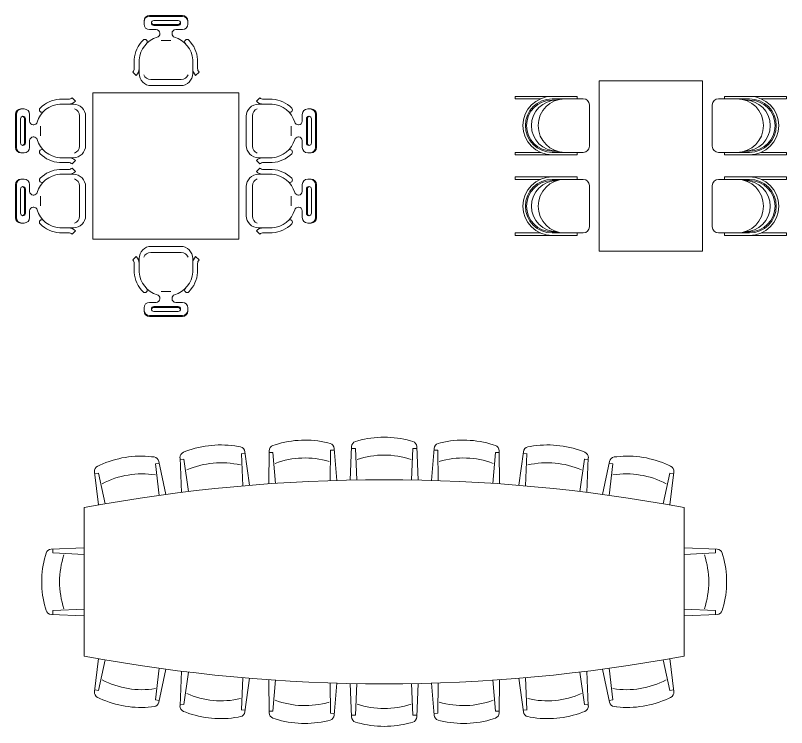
# Model space of a CAD drawing. Header units: millimetres. Extents: x 15905 to 65459, y 54615 to 76704.
# Drawn here: x 41975 to 48310, y 54615 to 60464 of the extents above; entities that cross this region are included whole.
import ezdxf

# ---------------------------------------------------------------- set-up
doc = ezdxf.new("R2010")
doc.units = ezdxf.units.MM
doc.layers.add('Столы', color=250, linetype='Continuous', lineweight=5)

# ---------------------------------------------------------------- blocks, each defined once
blk = doc.blocks.new('ОГ25 на6персон стол1200х1200')
for p, q in [((-780, 1791.7), (-780, 1775)), ((-780, 1775), (-780, 1765)), ((-735, 1836.7), (-465, 1836.7)), ((-735, 1828.7), (-465, 1828.7)), ((-699.5, 1795.1), (-500.5, 1795.1)), ((-420, 1791.7), (-420, 1775)), ((-420, 1775), (-420, 1765)), ((-680, 1720), (-735, 1720)), ((-699.5, 1762), (-500.5, 1762)), ((-699.5, 1754), (-500.5, 1754)), ((-520, 1720), (-465, 1720)), ((-650, 1686.4), (-650, 1690)), ((-550, 1686.4), (-550, 1690)), ((-640, 1630), (-560, 1630)), ((-860, 1473.7), (-860, 1400)), ((-820, 1472.4), (-820, 1360)), ((-380, 1472.4), (-380, 1360)), ((-340, 1473.7), (-340, 1400)), ((-871.7, 1371.7), (-843.4, 1343.4)), ((-328.3, 1371.7), (-356.6, 1343.4)), ((-725, 1310), (-475, 1310)), ((-720, 1260), (-480, 1260)), ((-1473.7, 1148.3), (-1400, 1148.3)), ((-1371.7, 1160), (-1343.4, 1131.7)), ((-1200, 1200), (-1200, 0)), ((0, 1200), (-1200, 1200)), ((0, 0), (0, 1200)), ((171.7, 1160), (143.4, 1131.7)), ((273.7, 1148.3), (200, 1148.3)), ((-1472.4, 1108.3), (-1360, 1108.3)), ((272.4, 1108.3), (160, 1108.3)), ((-1836.7, 753.3), (-1836.7, 1023.3)), ((-1828.7, 753.3), (-1828.7, 1023.3)), ((-1791.7, 1068.3), (-1775, 1068.3)), ((-1775, 1068.3), (-1765, 1068.3)), ((-1720, 968.3), (-1720, 1023.3)), ((520, 968.3), (520, 1023.3)), ((575, 1068.3), (565, 1068.3)), ((591.7, 1068.3), (575, 1068.3)), ((628.7, 753.3), (628.7, 1023.3)), ((636.7, 753.3), (636.7, 1023.3)), ((-1795.1, 788.8), (-1795.1, 987.8)), ((-1762, 788.8), (-1762, 987.8)), ((-1754, 788.8), (-1754, 987.8)), ((-1310, 763.3), (-1310, 1013.3)), ((-1260, 768.3), (-1260, 1008.3)), ((60, 768.3), (60, 1008.3)), ((110, 763.3), (110, 1013.3)), ((554, 788.8), (554, 987.8)), ((562, 788.8), (562, 987.8)), ((595.1, 788.8), (595.1, 987.8)), ((-1686.4, 938.3), (-1690, 938.3)), ((-1630, 848.3), (-1630, 928.3)), ((430, 848.3), (430, 928.3)), ((486.4, 938.3), (490, 938.3)), ((-1686.4, 838.3), (-1690, 838.3)), ((486.4, 838.3), (490, 838.3)), ((-1720, 808.3), (-1720, 753.3)), ((520, 808.3), (520, 753.3)), ((-1791.7, 708.3), (-1775, 708.3)), ((-1775, 708.3), (-1765, 708.3)), ((575, 708.3), (565, 708.3)), ((591.7, 708.3), (575, 708.3)), ((-1472.4, 668.3), (-1360, 668.3)), ((-1371.7, 616.6), (-1343.4, 644.9)), ((171.7, 616.6), (143.4, 644.9)), ((272.4, 668.3), (160, 668.3)), ((-1473.7, 628.3), (-1400, 628.3)), ((-1473.7, 571.7), (-1400, 571.7)), ((-1371.7, 583.4), (-1343.4, 555.1)), ((171.7, 583.4), (143.4, 555.1)), ((273.7, 628.3), (200, 628.3)), ((273.7, 571.7), (200, 571.7)), ((-1472.4, 531.7), (-1360, 531.7)), ((272.4, 531.7), (160, 531.7)), ((-1836.7, 446.7), (-1836.7, 176.7)), ((-1828.7, 446.7), (-1828.7, 176.7)), ((-1791.7, 491.7), (-1775, 491.7)), ((-1775, 491.7), (-1765, 491.7)), ((-1720, 391.7), (-1720, 446.7)), ((520, 391.7), (520, 446.7)), ((575, 491.7), (565, 491.7)), ((591.7, 491.7), (575, 491.7)), ((628.7, 446.7), (628.7, 176.7)), ((636.7, 446.7), (636.7, 176.7)), ((-1795.1, 411.2), (-1795.1, 212.2)), ((-1762, 411.2), (-1762, 212.2)), ((-1754, 411.2), (-1754, 212.2)), ((-1310, 436.7), (-1310, 186.7)), ((-1260, 431.7), (-1260, 191.7)), ((60, 431.7), (60, 191.7)), ((110, 436.7), (110, 186.7)), ((554, 411.2), (554, 212.2)), ((562, 411.2), (562, 212.2)), ((595.1, 411.2), (595.1, 212.2)), ((-1686.4, 361.7), (-1690, 361.7)), ((-1630, 351.7), (-1630, 271.7)), ((430, 351.7), (430, 271.7)), ((486.4, 361.7), (490, 361.7)), ((-1686.4, 261.7), (-1690, 261.7)), ((486.4, 261.7), (490, 261.7)), ((-1720, 231.7), (-1720, 176.7)), ((520, 231.7), (520, 176.7)), ((-1791.7, 131.7), (-1775, 131.7)), ((-1775, 131.7), (-1765, 131.7)), ((575, 131.7), (565, 131.7)), ((591.7, 131.7), (575, 131.7)), ((-1472.4, 91.7), (-1360, 91.7)), ((-1371.7, 40), (-1343.4, 68.3)), ((171.7, 40), (143.4, 68.3)), ((272.4, 91.7), (160, 91.7)), ((-1473.7, 51.7), (-1400, 51.7)), ((-1200, 0), (0, 0)), ((273.7, 51.7), (200, 51.7)), ((-720, -60), (-480, -60)), ((-725, -110), (-475, -110)), ((-871.7, -171.7), (-843.4, -143.4)), ((-820, -272.4), (-820, -160)), ((-380, -272.4), (-380, -160)), ((-328.3, -171.7), (-356.6, -143.4)), ((-860, -273.7), (-860, -200)), ((-340, -273.7), (-340, -200)), ((-640, -430), (-560, -430)), ((-650, -486.4), (-650, -490)), ((-550, -486.4), (-550, -490)), ((-780, -575), (-780, -565)), ((-680, -520), (-735, -520)), ((-699.5, -554), (-500.5, -554)), ((-699.5, -562), (-500.5, -562)), ((-520, -520), (-465, -520)), ((-420, -575), (-420, -565)), ((-780, -591.7), (-780, -575)), ((-735, -628.7), (-465, -628.7)), ((-699.5, -595.1), (-500.5, -595.1)), ((-420, -591.7), (-420, -575)), ((-735, -636.7), (-465, -636.7))]:
    blk.add_line(p, q)
for centre, radius, start, end in [((-735, 1791.7), 45, 90, 180), ((-735, 1783.7), 45, 90, 180), ((-699.5, 1774.5), 20.6, 90, 270), ((-699.5, 1782.5), 20.6, 191.21674, 270), ((-500.5, 1774.5), 20.6, 270, 90), ((-500.5, 1782.5), 20.6, 270, 348.78326), ((-465, 1791.7), 45, 0, 90), ((-465, 1783.7), 45, 0, 90), ((-735, 1765), 45, 180, 270), ((-680, 1690), 30, 0, 90), ((-520, 1690), 30, 90, 180), ((-465, 1765), 45, 270, 0), ((-612, 1457.8), 208.5, 106.56509, 175.98202), ((-680, 1686.4), 30, 286.56509, 0), ((-520, 1686.4), 30, 180, 253.43491), ((-588, 1457.8), 208.5, 4.01798, 73.43491), ((-612, 1457.8), 248.5, 135, 176.31968), ((-773.6, 1619.4), 20, 45, 135), ((-773.6, 1619.4), 20, 315, 45), ((-426.4, 1619.4), 20, 135, 225), ((-426.4, 1619.4), 20, 45, 135), ((-588, 1457.8), 248.5, 3.68032, 45), ((-900, 1400), 40, 315, 0), ((-900, 1400), 80, 315, 0), ((-300, 1400), 80, 180, 225), ((-300, 1400), 40, 180, 225), ((-720, 1360), 100, 180, 270), ((-725, 1370), 60, 199.47122, 270), ((-480, 1360), 100, 270, 0), ((-475, 1370), 60, 270, 340.52878), ((-1457.8, 900.3), 248.5, 93.68032, 135), ((-1400, 1188.3), 40, 270, 315), ((200, 1188.3), 40, 225, 270), ((257.8, 900.3), 248.5, 45, 86.31968), ((-1457.8, 900.3), 208.5, 94.01798, 163.43491), ((-1400, 1188.3), 80, 270, 315), ((-1360, 1008.3), 100, 0, 90), ((160, 1008.3), 100, 90, 180), ((200, 1188.3), 80, 225, 270), ((257.8, 900.3), 208.5, 16.56509, 85.98202), ((-1791.7, 1023.3), 45, 90, 180), ((-1783.7, 1023.3), 45, 90, 180), ((-1765, 1023.3), 45, 0, 90), ((-1619.4, 1061.9), 20, 135, 225), ((-1619.4, 1061.9), 20, 225, 315), ((-1370, 1013.3), 60, 0, 70.52878), ((170, 1013.3), 60, 109.47122, 180), ((419.4, 1061.9), 20, 225, 315), ((419.4, 1061.9), 20, 315, 45), ((565, 1023.3), 45, 90, 180), ((583.7, 1023.3), 45, 0, 90), ((591.7, 1023.3), 45, 0, 90), ((-1774.5, 987.8), 20.6, 0, 180), ((-1782.5, 987.8), 20.6, 0, 78.78326), ((-1690, 968.3), 30, 180, 270), ((-1686.4, 968.3), 30, 270, 343.43491), ((486.4, 968.3), 30, 196.56509, 270), ((490, 968.3), 30, 270, 0), ((574.5, 987.8), 20.6, 0, 180), ((582.5, 987.8), 20.6, 101.21674, 180), ((-1690, 808.3), 30, 90, 180), ((-1686.4, 808.3), 30, 16.56509, 90), ((486.4, 808.3), 30, 90, 163.43491), ((490, 808.3), 30, 0, 90), ((-1774.5, 788.8), 20.6, 180, 0), ((-1782.5, 788.8), 20.6, 281.21674, 0), ((-1457.8, 876.3), 208.5, 196.56509, 265.98202), ((-1360, 768.3), 100, 270, 0), ((-1370, 763.3), 60, 289.47122, 0), ((160, 768.3), 100, 180, 270), ((170, 763.3), 60, 180, 250.52878), ((257.8, 876.3), 208.5, 274.01798, 343.43491), ((574.5, 788.8), 20.6, 180, 0), ((582.5, 788.8), 20.6, 180, 258.78326), ((-1791.7, 753.3), 45, 180, 270), ((-1783.7, 753.3), 45, 180, 270), ((-1765, 753.3), 45, 270, 0), ((-1619.4, 714.7), 20, 135, 225), ((-1619.4, 714.7), 20, 45, 135), ((-1457.8, 876.3), 248.5, 225, 266.31968), ((257.8, 876.3), 248.5, 273.68032, 315), ((419.4, 714.7), 20, 45, 135), ((419.4, 714.7), 20, 315, 45), ((565, 753.3), 45, 180, 270), ((583.7, 753.3), 45, 270, 0), ((591.7, 753.3), 45, 270, 0), ((-1400, 588.3), 80, 45, 90), ((200, 588.3), 80, 90, 135), ((-1457.8, 323.7), 248.5, 93.68032, 135), ((-1400, 588.3), 40, 45, 90), ((-1400, 611.7), 40, 270, 315), ((200, 588.3), 40, 90, 135), ((200, 611.7), 40, 225, 270), ((257.8, 323.7), 248.5, 45, 86.31968), ((-1457.8, 323.7), 208.5, 94.01798, 163.43491), ((-1400, 611.7), 80, 270, 315), ((-1360, 431.7), 100, 0, 90), ((160, 431.7), 100, 90, 180), ((200, 611.7), 80, 225, 270), ((257.8, 323.7), 208.5, 16.56509, 85.98202), ((-1791.7, 446.7), 45, 90, 180), ((-1783.7, 446.7), 45, 90, 180), ((-1765, 446.7), 45, 0, 90), ((-1619.4, 485.3), 20, 135, 225), ((-1619.4, 485.3), 20, 225, 315), ((-1370, 436.7), 60, 0, 70.52878), ((170, 436.7), 60, 109.47122, 180), ((419.4, 485.3), 20, 225, 315), ((419.4, 485.3), 20, 315, 45), ((565, 446.7), 45, 90, 180), ((583.7, 446.7), 45, 0, 90), ((591.7, 446.7), 45, 0, 90), ((-1774.5, 411.2), 20.6, 0, 180), ((-1782.5, 411.2), 20.6, 0, 78.78326), ((-1690, 391.7), 30, 180, 270), ((-1686.4, 391.7), 30, 270, 343.43491), ((486.4, 391.7), 30, 196.56509, 270), ((490, 391.7), 30, 270, 0), ((574.5, 411.2), 20.6, 0, 180), ((582.5, 411.2), 20.6, 101.21674, 180), ((-1690, 231.7), 30, 90, 180), ((-1686.4, 231.7), 30, 16.56509, 90), ((486.4, 231.7), 30, 90, 163.43491), ((490, 231.7), 30, 0, 90), ((-1774.5, 212.2), 20.6, 180, 0), ((-1782.5, 212.2), 20.6, 281.21674, 0), ((-1457.8, 299.7), 208.5, 196.56509, 265.98202), ((-1360, 191.7), 100, 270, 0), ((160, 191.7), 100, 180, 270), ((257.8, 299.7), 208.5, 274.01798, 343.43491), ((574.5, 212.2), 20.6, 180, 0), ((582.5, 212.2), 20.6, 180, 258.78326), ((-1791.7, 176.7), 45, 180, 270), ((-1783.7, 176.7), 45, 180, 270), ((-1765, 176.7), 45, 270, 0), ((-1619.4, 138.1), 20, 135, 225), ((-1619.4, 138.1), 20, 45, 135), ((-1370, 186.7), 60, 289.47122, 0), ((170, 186.7), 60, 180, 250.52878), ((419.4, 138.1), 20, 45, 135), ((419.4, 138.1), 20, 315, 45), ((565, 176.7), 45, 180, 270), ((583.7, 176.7), 45, 270, 0), ((591.7, 176.7), 45, 270, 0), ((-1457.8, 299.7), 248.5, 225, 266.31968), ((-1400, 11.7), 80, 45, 90), ((200, 11.7), 80, 90, 135), ((257.8, 299.7), 248.5, 273.68032, 315), ((-1400, 11.7), 40, 45, 90), ((200, 11.7), 40, 90, 135), ((-720, -160), 100, 90, 180), ((-480, -160), 100, 0, 90), ((-725, -170), 60, 90, 160.52878), ((-475, -170), 60, 19.47122, 90), ((-900, -200), 40, 0, 45), ((-900, -200), 80, 0, 45), ((-300, -200), 80, 135, 180), ((-300, -200), 40, 135, 180), ((-612, -257.8), 248.5, 183.68032, 225), ((-612, -257.8), 208.5, 184.01798, 253.43491), ((-588, -257.8), 208.5, 286.56509, 355.98202), ((-588, -257.8), 248.5, 315, 356.31968), ((-773.6, -419.4), 20, 225, 315), ((-773.6, -419.4), 20, 315, 45), ((-426.4, -419.4), 20, 135, 225), ((-426.4, -419.4), 20, 225, 315), ((-680, -490), 30, 270, 0), ((-680, -486.4), 30, 0, 73.43491), ((-520, -486.4), 30, 106.56509, 180), ((-520, -490), 30, 180, 270), ((-735, -565), 45, 90, 180), ((-699.5, -574.5), 20.6, 90, 270), ((-699.5, -582.5), 20.6, 90, 168.78326), ((-500.5, -574.5), 20.6, 270, 90), ((-500.5, -582.5), 20.6, 11.21674, 90), ((-465, -565), 45, 0, 90), ((-735, -583.7), 45, 180, 270), ((-735, -591.7), 45, 180, 270), ((-465, -583.7), 45, 270, 0), ((-465, -591.7), 45, 270, 0)]:
    blk.add_arc(centre, radius, start, end)
blk = doc.blocks.new('ОГ26 на4персоны стол1400х850')
for p, q in [((0, 1400), (-850, 1400)), ((-850, 1400), (-850, 0)), ((0, 0), (0, 1400)), ((-1540, 1271.8), (-1030, 1271.8)), ((-1540, 1251.8), (-1540, 1271.8)), ((-1030, 1251.8), (-1030, 1271.8)), ((690, 1271.8), (180, 1271.8)), ((180, 1251.8), (180, 1271.8)), ((690, 1251.8), (690, 1271.8)), ((-1540, 1251.8), (-1331.7, 1251.8)), ((-1235.8, 1251.8), (-980, 1251.8)), ((-1235.8, 1241.8), (-1195.8, 1241.8)), ((-1195.8, 1241.8), (-1195.8, 1251.8)), ((385.8, 1251.8), (130, 1251.8)), ((345.8, 1241.8), (345.8, 1251.8)), ((385.8, 1241.8), (345.8, 1241.8)), ((690, 1251.8), (481.7, 1251.8)), ((-930, 861.8), (-930, 1201.8)), ((80, 861.8), (80, 1201.8)), ((-1540, 811.8), (-1331.7, 811.8)), ((-1540, 791.8), (-1540, 811.8)), ((-1540, 791.8), (-1030, 791.8)), ((-1235.8, 821.8), (-1195.8, 821.8)), ((-1235.8, 811.8), (-980, 811.8)), ((-1195.8, 821.8), (-1195.8, 811.8)), ((-1030, 791.8), (-1030, 811.8)), ((385.8, 811.8), (130, 811.8)), ((180, 791.8), (180, 811.8)), ((690, 791.8), (180, 791.8)), ((385.8, 821.8), (345.8, 821.8)), ((345.8, 821.8), (345.8, 811.8)), ((690, 811.8), (481.7, 811.8)), ((690, 791.8), (690, 811.8)), ((-1540, 610), (-1030, 610)), ((-1540, 590), (-1540, 610)), ((-1540, 590), (-1331.7, 590)), ((-1235.8, 590), (-980, 590)), ((-1235.8, 580), (-1195.8, 580)), ((-1195.8, 580), (-1195.8, 590)), ((-1030, 590), (-1030, 610)), ((385.8, 590), (130, 590)), ((690, 610), (180, 610)), ((180, 590), (180, 610)), ((345.8, 580), (345.8, 590)), ((385.8, 580), (345.8, 580)), ((690, 590), (481.7, 590)), ((690, 590), (690, 610)), ((-930, 200), (-930, 540)), ((80, 200), (80, 540)), ((-1540, 150), (-1331.7, 150)), ((-1540, 130), (-1540, 150)), ((-1540, 130), (-1030, 130)), ((-1235.8, 160), (-1195.8, 160)), ((-1235.8, 150), (-980, 150)), ((-1195.8, 160), (-1195.8, 150)), ((-1030, 130), (-1030, 150)), ((385.8, 150), (130, 150)), ((180, 130), (180, 150)), ((690, 130), (180, 130)), ((385.8, 160), (345.8, 160)), ((345.8, 160), (345.8, 150)), ((690, 150), (481.7, 150)), ((690, 130), (690, 150)), ((-850, 0), (0, 0))]:
    blk.add_line(p, q)
for centre, radius, start, end in [((-1235.8, 1031.8), 240, 90, 270), ((385.8, 1031.8), 240, 270, 90), ((-1235.8, 1031.8), 220, 90, 270), ((-1235.8, 1031.8), 210, 90, 270), ((-1195.8, 1031.8), 210, 90, 270), ((-1130.6, 1031.8), 220, 90, 270), ((-980, 1201.8), 50, 0, 90), ((130, 1201.8), 50, 90, 180), ((280.6, 1031.8), 220, 270, 90), ((345.8, 1031.8), 210, 270, 90), ((385.8, 1031.8), 220, 270, 90), ((385.8, 1031.8), 210, 270, 90), ((-980, 861.8), 50, 270, 0), ((130, 861.8), 50, 180, 270), ((-1235.8, 370), 240, 90, 270), ((-1235.8, 370), 220, 90, 270), ((-1235.8, 370), 210, 90, 270), ((-1195.8, 370), 210, 90, 270), ((-1130.6, 370), 220, 90, 270), ((-980, 540), 50, 0, 90), ((130, 540), 50, 90, 180), ((280.6, 370), 220, 270, 90), ((345.8, 370), 210, 270, 90), ((385.8, 370), 240, 270, 90), ((385.8, 370), 220, 270, 90), ((385.8, 370), 210, 270, 90), ((-980, 200), 50, 270, 0), ((130, 200), 50, 180, 270)]:
    blk.add_arc(centre, radius, start, end)
blk = doc.blocks.new('ОГ27 на16персон стол1675х4930')
at = {"linetype": 'ByBlock'}
for p, q in [((-3358.7, 516.5), (-3377.5, 510.2)), ((-2927.6, 531.7), (-2908.3, 526.8)), ((-2679.5, 548.5), (-2698.5, 542.9)), ((-2248.1, 548.5), (-2229.1, 542.9)), ((-2000, 531.7), (-2019.3, 526.8)), ((-1568.9, 516.5), (-1550.1, 510.2)), ((-4093.4, 462), (-4111.8, 454.6)), ((-3663.8, 501.7), (-3644.3, 497.9)), ((-3636.2, 441.8), (-3605.3, 444.7)), ((-3607.2, 458.5), (-3569.3, 182.9)), ((-3409.4, 466.5), (-3411.8, 194.6)), ((-3378.5, 453.6), (-3409.5, 452.5)), ((-3377.3, 452.5), (-3356.8, 196.5)), ((-2904.5, 469.2), (-2906.7, 221.3)), ((-2903.4, 470.4), (-2872.4, 471.5)), ((-2873.5, 485.4), (-2852.5, 223)), ((-2731.9, 500.3), (-2744.1, 225.7)), ((-2701.5, 486.3), (-2732.5, 486.3)), ((-2700.3, 485.2), (-2688.9, 226.7)), ((-2227.3, 485.2), (-2238.7, 226.7)), ((-2226.1, 486.3), (-2195.1, 486.3)), ((-2195.7, 500.3), (-2183.5, 225.7)), ((-2054.1, 485.4), (-2075.1, 223)), ((-2024.2, 470.4), (-2055.2, 471.5)), ((-2023.1, 469.2), (-2020.9, 221.3)), ((-1550.3, 452.5), (-1570.8, 196.5)), ((-1549.1, 453.6), (-1518.1, 452.5)), ((-1518.2, 466.5), (-1515.8, 194.6)), ((-1320.4, 458.5), (-1358.3, 182.9)), ((-1291.4, 441.8), (-1322.3, 444.7)), ((-1263.8, 501.7), (-1283.3, 497.9)), ((-834.2, 462), (-815.8, 454.6)), ((-4373.9, 417.8), (-4354.2, 415.4)), ((-4141.1, 409.1), (-4127.5, 124.9)), ((-4109.5, 398), (-4140.4, 395.2)), ((-4108.3, 397), (-4071.8, 131.7)), ((-3637.2, 440.6), (-3624.6, 178.2)), ((-1290.4, 440.6), (-1303, 178.2)), ((-819.3, 397), (-855.8, 131.7)), ((-818.1, 398), (-787.2, 395.2)), ((-786.5, 409.1), (-800.1, 124.9)), ((-553.7, 417.8), (-573.4, 415.4)), ((-4799.7, 348), (-4817.5, 339.4)), ((-4343.1, 358.8), (-4312.5, 100.4)), ((-4342.2, 360), (-4311.6, 365.1)), ((-4314.4, 378.7), (-4257.6, 107.9)), ((-613.2, 378.7), (-670, 107.9)), ((-585.4, 360), (-616, 365.1)), ((-584.5, 358.8), (-615.1, 100.4)), ((-127.9, 348), (-110.1, 339.4)), ((-4843.6, 292), (-4811.4, 21.2)), ((-4811.3, 283.1), (-4841.9, 278.1)), ((-4810, 282.2), (-4757.2, 30.8)), ((-117.6, 282.2), (-170.4, 30.8)), ((-116.3, 283.1), (-85.7, 278.1)), ((-84, 292), (-116.2, 21.2)), ((-4927.6, -1219.2), (-4927.6, 0)), ((0, -1219.2), (0, 0)), ((-5247.4, -393.9), (-5241.8, -374.9)), ((-5199.2, -341.5), (-4927.6, -329.4)), ((-5185.3, -371.9), (-5185.3, -340.9)), ((-5184.2, -373.1), (-4927.6, -384.5)), ((271.6, -341.5), (0, -329.4)), ((256.6, -373.1), (0, -384.5)), ((257.7, -371.9), (257.7, -340.9)), ((319.8, -393.9), (314.2, -374.9)), ((-5247.4, -825.3), (-5241.8, -844.3)), ((-5199.2, -877.7), (-4927.6, -889.8)), ((-5185.3, -847.3), (-5185.3, -878.3)), ((-5184.2, -846.1), (-4927.6, -834.7)), ((256.6, -846.1), (0, -834.7)), ((271.6, -877.7), (0, -889.8)), ((257.7, -847.3), (257.7, -878.3)), ((319.8, -825.3), (314.2, -844.3)), ((-4843.6, -1511.2), (-4811.4, -1240.4)), ((-4810, -1501.4), (-4757.2, -1250)), ((-117.6, -1501.4), (-170.4, -1250)), ((-84, -1511.2), (-116.2, -1240.4)), ((-4343.1, -1578), (-4312.5, -1319.6)), ((-4314.4, -1597.9), (-4257.6, -1327.1)), ((-613.2, -1597.9), (-670, -1327.1)), ((-584.5, -1578), (-615.1, -1319.6)), ((-4141.1, -1628.3), (-4127.5, -1344.1)), ((-4108.3, -1616.2), (-4071.8, -1350.9)), ((-819.3, -1616.2), (-855.8, -1350.9)), ((-786.5, -1628.3), (-800.1, -1344.1)), ((-3637.2, -1659.8), (-3624.6, -1397.4)), ((-3607.2, -1677.7), (-3569.3, -1402.1)), ((-3409.4, -1685.7), (-3411.8, -1413.8)), ((-3377.3, -1671.7), (-3356.8, -1415.7)), ((-2904.5, -1688.4), (-2906.7, -1440.5)), ((-2873.5, -1704.6), (-2852.5, -1442.2)), ((-2731.9, -1719.5), (-2744.1, -1444.9)), ((-2700.3, -1704.4), (-2688.9, -1445.9)), ((-2227.3, -1704.4), (-2238.7, -1445.9)), ((-2195.7, -1719.5), (-2183.5, -1444.9)), ((-2054.1, -1704.6), (-2075.1, -1442.2)), ((-2023.1, -1688.4), (-2020.9, -1440.5)), ((-1550.3, -1671.7), (-1570.8, -1415.7)), ((-1518.2, -1685.7), (-1515.8, -1413.8)), ((-1320.4, -1677.7), (-1358.3, -1402.1)), ((-1290.4, -1659.8), (-1303, -1397.4)), ((-4811.3, -1502.3), (-4841.9, -1497.3)), ((-116.3, -1502.3), (-85.7, -1497.3)), ((-4799.7, -1567.2), (-4817.5, -1558.6)), ((-4342.2, -1579.2), (-4311.6, -1584.3)), ((-585.4, -1579.2), (-616, -1584.3)), ((-127.9, -1567.2), (-110.1, -1558.6)), ((-4373.9, -1637), (-4354.2, -1634.6)), ((-4109.5, -1617.2), (-4140.4, -1614.4)), ((-818.1, -1617.2), (-787.2, -1614.4)), ((-553.7, -1637), (-573.4, -1634.6)), ((-4093.4, -1681.2), (-4111.8, -1673.8)), ((-3636.2, -1661), (-3605.3, -1663.9)), ((-3378.5, -1672.8), (-3409.5, -1671.7)), ((-2903.4, -1689.6), (-2872.4, -1690.7)), ((-2701.5, -1705.5), (-2732.5, -1705.5)), ((-2226.1, -1705.5), (-2195.1, -1705.5)), ((-2024.2, -1689.6), (-2055.2, -1690.7)), ((-1549.1, -1672.8), (-1518.1, -1671.7)), ((-1291.4, -1661), (-1322.3, -1663.9)), ((-834.2, -1681.2), (-815.8, -1673.8)), ((-3663.8, -1720.9), (-3644.3, -1717.1)), ((-3358.7, -1735.7), (-3377.5, -1729.4)), ((-2927.6, -1750.9), (-2908.3, -1746)), ((-2679.5, -1767.7), (-2698.5, -1762.1)), ((-2248.1, -1767.7), (-2229.1, -1762.1)), ((-2000, -1750.9), (-2019.3, -1746)), ((-1568.9, -1735.7), (-1550.1, -1729.4)), ((-1263.8, -1720.9), (-1283.3, -1717.1))]:
    blk.add_line(p, q, dxfattribs=at)
for centre, radius, start, end in [((-2463.8, -228), 805.9, 74.47479, 105.52521), ((-3807, -291.4), 805.9, 79.76246, 110.81288), ((-3362.8, 466), 46.6, 108.44621, 179.48591), ((-3115.7, -251.9), 805.9, 76.50108, 107.5515), ((-2919.9, 481.7), 46.6, 4.56668, 75.60637), ((-2685.4, 498.2), 46.6, 106.41992, 177.45961), ((-2242.2, 498.2), 46.6, 2.54039, 73.58008), ((-2007.7, 481.7), 46.6, 104.39363, 175.43332), ((-1811.9, -251.9), 805.9, 72.4485, 103.49892), ((-1564.8, 466), 46.6, 0.51409, 71.55379), ((-1120.6, -291.4), 805.9, 69.18712, 100.23754), ((-4094.6, 411.4), 46.6, 111.70759, 182.74728), ((-3653.3, 452.2), 46.6, 7.82806, 78.86775), ((-3378.4, 452.4), 1.16, 4.56668, 92.02629), ((-2903.3, 469.2), 1.16, 92.02629, 179.48591), ((-2701.5, 485.1), 1.16, 2.54039, 90), ((-2226.1, 485.1), 1.16, 90, 177.45961), ((-2024.3, 469.2), 1.16, 0.51409, 87.97371), ((-1549.2, 452.4), 1.16, 87.97371, 175.43332), ((-1274.3, 452.2), 46.6, 101.13225, 172.17194), ((-833, 411.4), 46.6, 357.25272, 68.29241), ((-4461.2, -383.3), 805.9, 83.78694, 114.83737), ((-4360, 369.2), 46.6, 11.85254, 82.89223), ((-4109.4, 396.9), 1.16, 7.82806, 95.28767), ((-3636.1, 440.7), 1.16, 95.28767, 182.74728), ((-3114.3, -293.1), 700.5, 73.60754, 110.44505), ((-2463.9, -269.2), 700.5, 71.58125, 108.41875), ((-1813.3, -293.1), 700.5, 69.55495, 106.39246), ((-1291.5, 440.7), 1.16, 357.25272, 84.71233), ((-818.2, 396.9), 1.16, 84.71233, 172.17194), ((-567.6, 369.2), 46.6, 97.10777, 168.14746), ((-466.4, -383.3), 805.9, 65.16263, 96.21306), ((-4797.3, 297.5), 46.6, 115.73208, 186.77177), ((-4342, 358.9), 1.16, 99.31216, 186.77177), ((-3803.3, -332.4), 700.5, 76.86892, 113.70642), ((-1124.3, -332.4), 700.5, 66.29358, 103.13108), ((-585.6, 358.9), 1.16, 353.22823, 80.68784), ((-130.3, 297.5), 46.6, 353.22823, 64.26792), ((-4811.1, 282), 1.16, 11.85254, 99.31216), ((-4454.6, -424), 700.5, 80.8934, 117.73091), ((-473, -424), 700.5, 62.26909, 99.1066), ((-116.5, 282), 1.16, 80.68784, 168.14746), ((-2463.8, -13161.4), 13390.1, 79.39704, 100.60296), ((-5197.2, -388), 46.6, 92.54039, 163.58008), ((-5184.1, -371.9), 1.16, 180, 267.45961), ((256.5, -371.9), 1.16, 272.54039, 0), ((269.6, -388), 46.6, 16.41992, 87.45961), ((-4470.9, -609.6), 805.9, 164.47479, 195.52521), ((-4429.8, -609.7), 700.5, 161.58125, 198.41875), ((-497.8, -609.7), 700.5, 341.58125, 18.41875), ((-456.7, -609.6), 805.9, 344.47479, 15.52521), ((-5197.2, -831.2), 46.6, 196.41992, 267.45961), ((-5184.1, -847.3), 1.16, 92.54039, 180), ((256.5, -847.3), 1.16, 0, 87.45961), ((269.6, -831.2), 46.6, 272.54039, 343.58008), ((-2463.8, 11942.2), 13390.1, 259.39704, 280.60296), ((-4454.6, -795.2), 700.5, 242.26909, 279.1066), ((-473, -795.2), 700.5, 260.8934, 297.73091), ((-4797.3, -1516.7), 46.6, 173.22823, 244.26792), ((-4811.1, -1501.2), 1.16, 260.68784, 348.14746), ((-116.5, -1501.2), 1.16, 191.85254, 279.31216), ((-130.3, -1516.7), 46.6, 295.73208, 6.77177), ((-4461.2, -835.9), 805.9, 245.16263, 276.21306), ((-4342, -1578.1), 1.16, 173.22823, 260.68784), ((-3803.3, -886.8), 700.5, 246.29358, 283.13108), ((-3114.3, -926.1), 700.5, 249.55495, 286.39246), ((-1813.3, -926.1), 700.5, 253.60754, 290.44505), ((-1124.3, -886.8), 700.5, 256.86892, 293.70642), ((-585.6, -1578.1), 1.16, 279.31216, 6.77177), ((-466.4, -835.9), 805.9, 263.78694, 294.83737), ((-4360, -1588.4), 46.6, 277.10777, 348.14746), ((-4094.6, -1630.6), 46.6, 177.25272, 248.29241), ((-4109.4, -1616.1), 1.16, 264.71233, 352.17194), ((-2463.9, -950), 700.5, 251.58125, 288.41875), ((-818.2, -1616.1), 1.16, 187.82806, 275.28767), ((-833, -1630.6), 46.6, 291.70759, 2.74728), ((-567.6, -1588.4), 46.6, 191.85254, 262.89223), ((-3807, -927.8), 805.9, 249.18712, 280.23754), ((-3653.3, -1671.4), 46.6, 281.13225, 352.17194), ((-3636.1, -1659.9), 1.16, 177.25272, 264.71233), ((-3362.8, -1685.2), 46.6, 180.51409, 251.55379), ((-3378.4, -1671.6), 1.16, 267.97371, 355.43332), ((-2919.9, -1700.9), 46.6, 284.39363, 355.43332), ((-2903.3, -1688.4), 1.16, 180.51409, 267.97371), ((-2701.5, -1704.3), 1.16, 270, 357.45961), ((-2226.1, -1704.3), 1.16, 182.54039, 270), ((-2007.7, -1700.9), 46.6, 184.56668, 255.60637), ((-2024.3, -1688.4), 1.16, 272.02629, 359.48591), ((-1549.2, -1671.6), 1.16, 184.56668, 272.02629), ((-1564.8, -1685.2), 46.6, 288.44621, 359.48591), ((-1274.3, -1671.4), 46.6, 187.82806, 258.86775), ((-1291.5, -1659.9), 1.16, 275.28767, 2.74728), ((-1120.6, -927.8), 805.9, 259.76246, 290.81288), ((-3115.7, -967.3), 805.9, 252.4485, 283.49892), ((-2685.4, -1717.4), 46.6, 182.54039, 253.58008), ((-2463.8, -991.2), 805.9, 254.47479, 285.52521), ((-2242.2, -1717.4), 46.6, 286.41992, 357.45961), ((-1811.9, -967.3), 805.9, 256.50108, 287.5515)]:
    blk.add_arc(centre, radius, start, end, dxfattribs=at)

msp = doc.modelspace()

# ---------------------------------------------------------------- block references
at = {"layer": 'Столы'}
for name, p in [('ОГ25 на6персон стол1200х1200', (43811.2, 58627.1)), ('ОГ26 на4персоны стол1400х850', (47619.9, 58527.1)), ('ОГ27 на16персон стол1675х4930', (47467.7, 56421.8))]:
    msp.add_blockref(name, p, dxfattribs=at)

doc.saveas('drawing.dxf')
